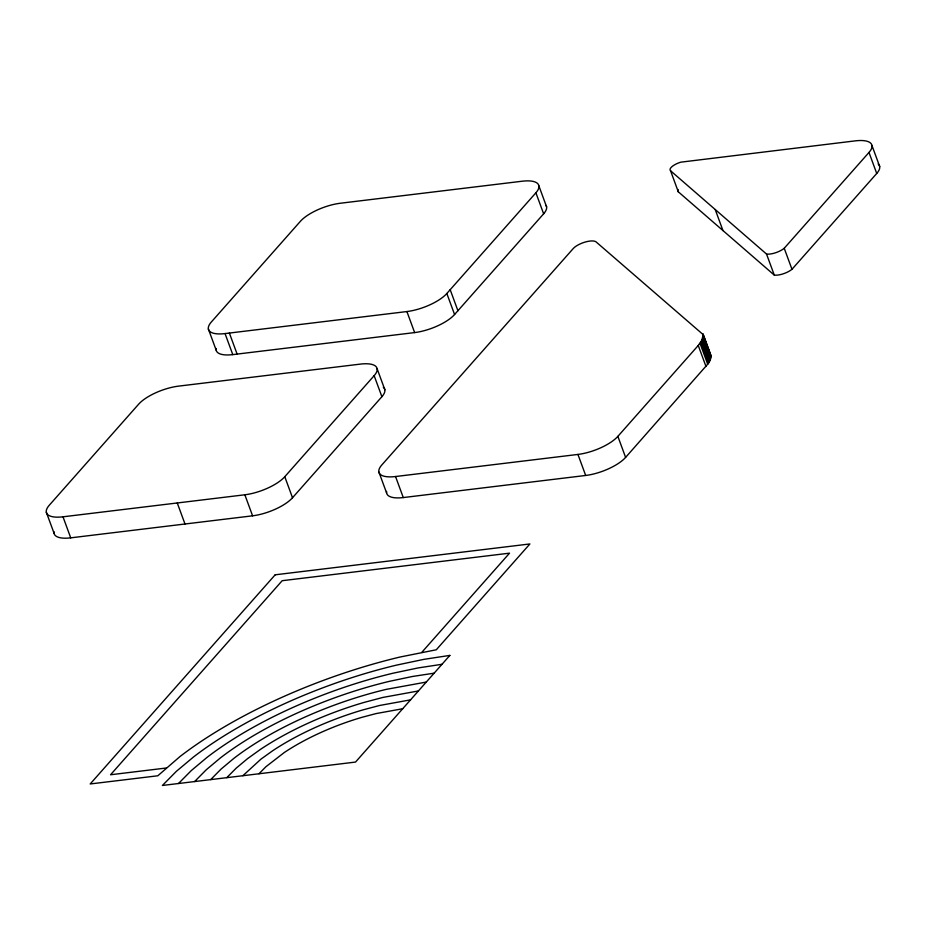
<?xml version="1.0" encoding="UTF-8"?>
<svg xmlns="http://www.w3.org/2000/svg" width="926" height="926" viewBox="0 0 926 926"><rect width="100%" height="100%" fill="white"/><g stroke="black" fill="none" stroke-linecap="round" stroke-linejoin="round"><path stroke-width="1.39" d="M395.541 476.531L577.94 454.435A31.542 11.251 -20.2 0 0 617.862 436.366L698.25 345.479L701.931 340.201L703.135 334.587L596.02 241.848A13.126 4.688 -20.2 0 0 585.151 242.056A13.126 4.688 -20.2 0 0 573.333 248.434L381.825 464.956A31.542 11.251 -20.2 0 0 395.541 476.531L403.285 497.563L585.683 475.466A31.542 11.251 -20.2 0 0 625.606 457.398L708.483 363.293L710.462 359.253L710.728 354.797L702.984 333.765M62.991 516.812L244.846 494.785A31.542 11.251 -20.2 0 0 284.78 476.716L374.15 375.667A31.542 11.251 -20.2 0 0 360.434 364.103L178.568 386.13A31.542 11.251 -20.2 0 0 138.645 404.187L49.275 505.249A31.542 11.251 -20.2 0 0 62.991 516.812L70.723 537.844L252.59 515.817A31.542 11.251 -20.2 0 0 292.512 497.748L381.894 396.698A31.542 11.251 -20.2 0 0 383.295 387.172M225.041 333.58L406.908 311.553A31.542 11.251 -20.2 0 0 446.83 293.496L535.899 192.793A31.542 11.251 -20.2 0 0 522.183 181.218L340.317 203.245A31.542 11.251 -20.2 0 0 300.394 221.314L211.325 322.017A31.542 11.251 -20.2 0 0 225.041 333.58L232.785 354.612L414.64 332.584A31.542 11.251 -20.2 0 0 454.573 314.516L543.631 213.813A31.542 11.251 -20.2 0 0 546.074 205.468M421.712 652.448L509.531 553.169L282.175 580.706L110.553 774.761L166.344 768.001M670.551 170.754L766.543 254.071A12.119 4.317 -20.2 0 0 784.229 248.272L868.993 152.443A31.542 11.251 -20.2 0 0 855.277 140.868L680.841 162.166A10.765 3.843 -20.2 0 0 670.551 170.754L678.283 191.786L774.286 275.103A12.119 4.317 -20.2 0 0 791.973 269.292L876.725 173.475A31.542 11.251 -20.2 0 0 878.137 163.948M178.498 783.512L191.3 770.571L206.915 757.48A208.142 74.254 -20.2 0 1 393.237 673.167L418.158 667.924L442.003 664.289M194.587 781.567L206.232 769.795L220.423 757.896A189.228 67.505 -20.2 0 1 389.811 681.247L412.464 676.478L434.144 673.179M210.677 779.611L221.152 769.02L233.931 758.313A170.303 60.757 -20.2 0 1 386.385 689.338L426.273 682.068M226.777 777.666L236.084 768.256L247.439 758.73L260.646 749.261A151.378 53.997 -20.2 0 1 364.358 702.336L382.947 697.417L418.413 690.958M242.867 775.722L260.947 759.146L272.499 750.87A132.453 47.249 -20.2 0 1 363.258 709.802L379.521 705.496L410.554 699.848M258.956 773.766L265.947 766.705L284.363 752.468A113.539 40.501 -20.2 0 1 362.147 717.268L376.095 713.576L402.694 708.737M871.945 145.463L879.688 166.495M868.993 152.443L876.725 173.475M784.229 248.272L791.973 269.292M766.543 254.071L774.286 275.103M715.231 209.565L722.963 230.597M703.135 334.587L710.867 355.619M703.181 335.455L710.925 356.487M703.135 336.346L710.867 357.378M702.984 337.272L710.717 358.304M702.73 338.221L710.462 359.253M702.383 339.194L710.115 360.226M701.931 340.201L709.663 361.221M701.387 341.219L709.119 362.251M700.739 342.261L708.483 363.293M700.01 343.315L707.742 364.346M698.25 345.479L705.994 366.511M538.863 185.813L546.595 206.845M535.899 192.793L543.631 213.813M617.862 436.366L625.606 457.398M577.94 454.435L585.683 475.466M450.186 289.699L457.919 310.731M446.83 293.496L454.573 314.516M406.908 311.553L414.64 332.584M377.113 368.698L384.846 389.719M374.15 375.667L381.894 396.698M378.861 471.936L386.605 492.968M284.78 476.716L292.512 497.748M229.382 333.059L237.114 354.091M208.373 328.985L216.105 350.016M244.846 494.785L252.59 515.817M177.26 502.968L184.992 524M46.312 512.217L54.055 533.249M678.283 191.786A10.765 3.843 -20.2 0 1 678.098 189.494M232.785 354.612A31.542 11.251 -20.2 0 1 216.094 348.465M403.285 497.563A31.542 11.251 -20.2 0 1 386.593 491.417M70.723 537.844A31.542 11.251 -20.2 0 1 54.032 531.698M275.184 574.803L90.192 783.963L157.814 775.78L179.887 756.635A245.992 87.75 -20.2 0 1 400.101 657.009L436.296 649.774L529.892 543.956L275.184 574.803M449.862 655.4L355.515 762.075L162.397 785.468L176.368 771.335L193.407 757.063A227.067 81.002 -20.2 0 1 396.664 665.088L423.853 659.358L449.862 655.4"/></g></svg>
